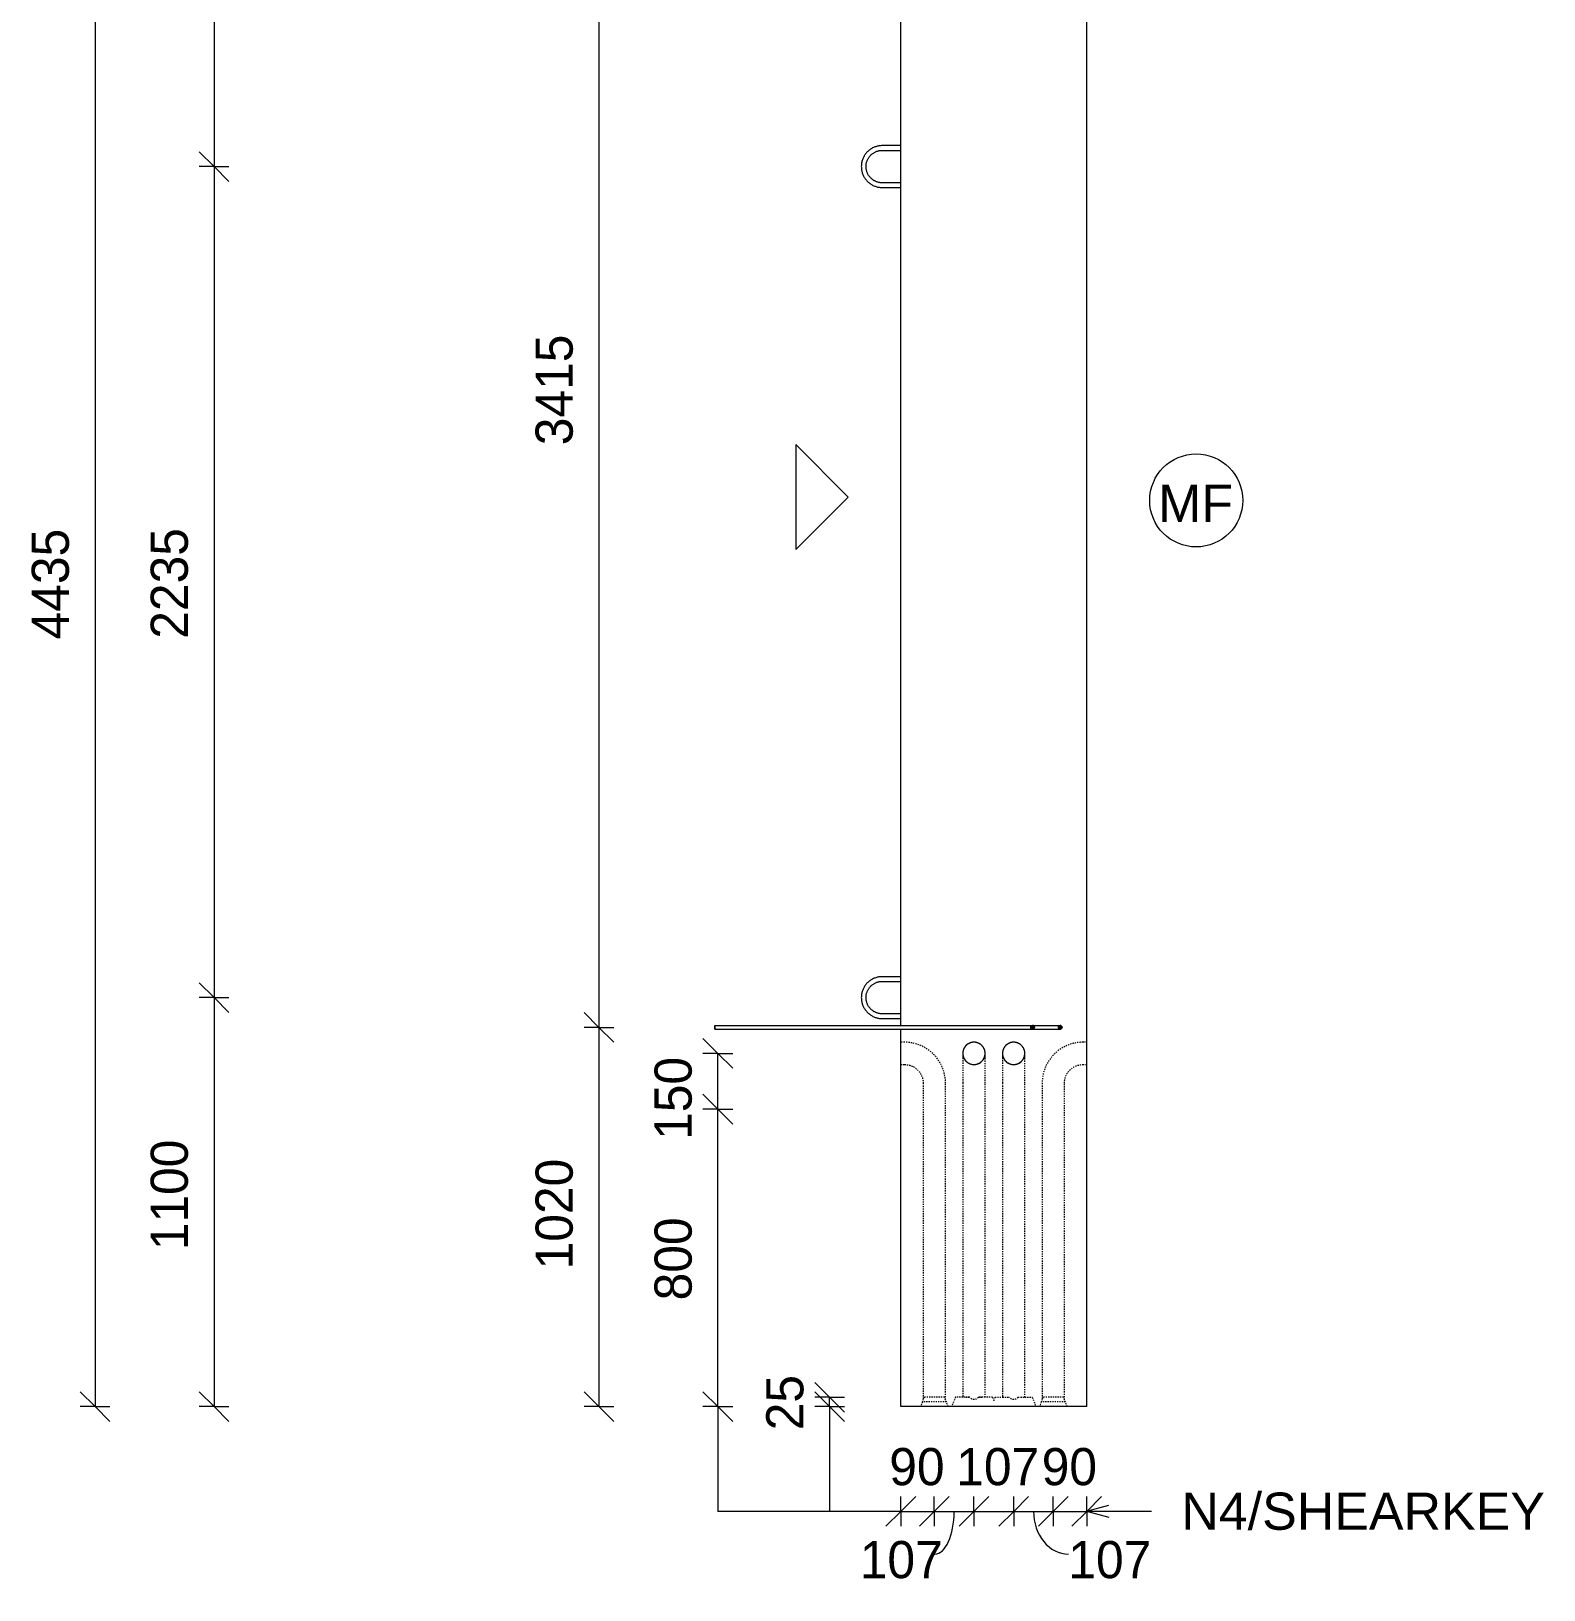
# Model space of a CAD drawing. Header units: millimetres. Extents: x -5792 to 12184, y -1888 to 8188.
# Drawn here: x -283 to 3785, y -1888 to 2304 of the extents above; entities that cross this region are included whole.
import ezdxf

# ---------------------------------------------------------------- set-up
doc = ezdxf.new("R2010")
doc.units = ezdxf.units.MM
doc.linetypes.add('Dash', pattern=[6.36, 3.18, -3.18])
for name, color, linetype, lineweight in [('A-ANNO-DIMS', 211, 'Continuous', 9), ('A-ANNO-DIMS-40', 211, 'Continuous', 9), ('A-DETL-THIN', 151, 'Continuous', 18), ('A-GENM', 13, 'Continuous', 18), ('G-ANNO-TEXT', 231, 'Continuous', 9), ('S-COLS', 52, 'Continuous', 18), ('S-COLS-HDLN', 52, 'Dash', 18), ('S-RBAR', 171, 'Continuous', 18)]:
    doc.layers.add(name, color=color, linetype=linetype, lineweight=lineweight)
doc.styles.add('Arial_1', font='arial.ttf', dxfattribs={"height": 100})
doc.styles.add('Nirmala UI Semilight', font='NirmalaS.ttf', dxfattribs={"height": 100})
doc.dimstyles.new('Arrow_Filled_-_2_5_NI_UI', dxfattribs={"dimscale": 304.8, "dimtxt": 104.736395, "dimasz": 0.262467, "dimexe": 0.131234, "dimexo": 0.0625, "dimgap": 0.131234, "dimtad": 1, "dimdec": 4, "dimzin": 0, "dimdsep": 46, "dimtxsty": 'Nirmala UI Semilight', "dimblk1": 'OBLIQUE', "dimblk2": 'OBLIQUE', "dimsah": 1, "dimcen": 0.09, "dimazin": 0, "dimtfac": 1, "dimtdec": 4, "dimtix": 1, "dimtmove": 0, "dimatfit": 3, "dimfxl": 0.131234, "dimfxlon": 1, "dimtvp": 1, "dimtolj": 1, "dimtzin": 0, "dimarcsym": 2})
doc.dimstyles.new('Arrow_Filled_-_2_5_NI_UI_1', dxfattribs={"dimscale": 304.8, "dimtxt": 104.736395, "dimasz": 0.262467, "dimexe": 0.131234, "dimexo": 0.0625, "dimgap": 0.131234, "dimtad": 1, "dimdec": 4, "dimzin": 0, "dimdsep": 46, "dimtxsty": 'Nirmala UI Semilight', "dimblk1": 'OBLIQUE', "dimblk2": 'OBLIQUE', "dimsah": 1, "dimcen": 0.09, "dimazin": 0, "dimtfac": 1, "dimtdec": 4, "dimtix": 1, "dimtmove": 2, "dimatfit": 3, "dimfxl": 0.131234, "dimfxlon": 1, "dimtvp": 1, "dimtolj": 1, "dimtzin": 0, "dimarcsym": 2})
doc.dimstyles.new('Arrow_Filled_-_2_5_NI_UI_2', dxfattribs={"dimscale": 304.8, "dimtxt": 104.736395, "dimasz": 0.262467, "dimexe": 0.131234, "dimexo": 0.0625, "dimgap": 0.131234, "dimtad": 1, "dimdec": 4, "dimzin": 0, "dimdsep": 46, "dimtxsty": 'Nirmala UI Semilight', "dimblk1": 'OBLIQUE', "dimblk2": 'OBLIQUE', "dimsah": 1, "dimcen": 0.09, "dimazin": 0, "dimtfac": 1, "dimtdec": 4, "dimtix": 1, "dimtmove": 1, "dimatfit": 3, "dimfxl": 0.131234, "dimfxlon": 1, "dimtvp": 1, "dimtolj": 1, "dimtzin": 0, "dimarcsym": 2})

# ---------------------------------------------------------------- blocks, each defined once
blk = doc.blocks.new('12_7Ø_ Lifting Insert_COLUMN - 12_9Ø Lifting insert-V2-Elevation Right')
at = {"layer": 'A-GENM'}
for p, q in [((6111.2, 1996.3), (6061.2, 1996.3)), ((6061.2, 1983.6), (6111.2, 1983.6)), ((6111.2, 1896.3), (6061.2, 1896.3)), ((6061.2, 1883.6), (6111.2, 1883.6))]:
    blk.add_line(p, q, dxfattribs=at)
at = {"layer": 'A-GENM', "flags": 128}
for points in [[(6061.2, 1996.3), (6058.9, 1996.3), (6056.7, 1996.2), (6054.5, 1995.9), (6052.2, 1995.6), (6050, 1995.2), (6047.8, 1994.7), (6045.6, 1994.2), (6043.5, 1993.5), (6041.3, 1992.7), (6039.3, 1991.9), (6037.2, 1991), (6035.2, 1990), (6033.2, 1988.9), (6031.3, 1987.7), (6029.4, 1986.5), (6027.5, 1985.2), (6025.8, 1983.8), (6024, 1982.4), (6022.4, 1980.8), (6020.8, 1979.3), (6019.2, 1977.6), (6017.8, 1975.9), (6016.4, 1974.1), (6015, 1972.3), (6013.8, 1970.4), (6012.6, 1968.5), (6011.5, 1966.6), (6010.5, 1964.6), (6009.5, 1962.5), (6008.7, 1960.4), (6007.9, 1958.3), (6007.2, 1956.2), (6006.6, 1954), (6006.1, 1951.8), (6005.7, 1949.6), (6005.3, 1947.3), (6005.1, 1945.1), (6004.9, 1942.9), (6004.8, 1940.6), (6004.9, 1938.4), (6005, 1936.1), (6005.2, 1933.9), (6005.5, 1931.6), (6005.9, 1929.4), (6006.3, 1927.2), (6006.9, 1925), (6007.5, 1922.9), (6008.2, 1920.7), (6009.1, 1918.6), (6010, 1916.6), (6010.9, 1914.5), (6012, 1912.5), (6013.1, 1910.6), (6014.3, 1908.7), (6015.6, 1906.8), (6017, 1905), (6018.4, 1903.3), (6019.9, 1901.6), (6021.5, 1900), (6023.1, 1898.4), (6024.8, 1897), (6026.6, 1895.5), (6028.4, 1894.2), (6030.2, 1892.9), (6032.1, 1891.7), (6034.1, 1890.6), (6036.1, 1889.5), (6038.1, 1888.6), (6040.2, 1887.7), (6042.3, 1886.9), (6044.5, 1886.2), (6046.6, 1885.6), (6048.8, 1885), (6051, 1884.6), (6053.2, 1884.2), (6055.5, 1883.9), (6057.7, 1883.8), (6060, 1883.7), (6061.2, 1883.6)], [(6061.2, 1896.3), (6059.5, 1896.4), (6057.7, 1896.5), (6056, 1896.7), (6054.2, 1896.9), (6052.5, 1897.2), (6050.8, 1897.6), (6049.1, 1898), (6047.5, 1898.6), (6045.8, 1899.1), (6044.2, 1899.8), (6042.6, 1900.5), (6041, 1901.3), (6039.5, 1902.1), (6038, 1903), (6036.5, 1904), (6035.1, 1905), (6033.7, 1906.1), (6032.4, 1907.2), (6031.1, 1908.4), (6029.9, 1909.6), (6028.7, 1910.9), (6027.6, 1912.2), (6026.5, 1913.6), (6025.4, 1915), (6024.5, 1916.4), (6023.6, 1917.9), (6022.7, 1919.4), (6021.9, 1921), (6021.2, 1922.6), (6020.5, 1924.2), (6019.9, 1925.8), (6019.4, 1927.5), (6018.9, 1929.2), (6018.5, 1930.9), (6018.2, 1932.6), (6017.9, 1934.3), (6017.7, 1936), (6017.6, 1937.8), (6017.5, 1939.5), (6017.6, 1941.3), (6017.7, 1943), (6017.8, 1944.8), (6018, 1946.5), (6018.3, 1948.2), (6018.7, 1949.9), (6019.1, 1951.6), (6019.6, 1953.3), (6020.2, 1954.9), (6020.8, 1956.6), (6021.5, 1958.2), (6022.3, 1959.7), (6023.1, 1961.3), (6024, 1962.8), (6024.9, 1964.3), (6025.9, 1965.7), (6027, 1967.1), (6028.1, 1968.4), (6029.2, 1969.7), (6030.4, 1971), (6031.7, 1972.2), (6033, 1973.3), (6034.4, 1974.4), (6035.8, 1975.5), (6037.2, 1976.5), (6038.7, 1977.4), (6040.2, 1978.3), (6041.8, 1979.1), (6043.3, 1979.8), (6044.9, 1980.5), (6046.6, 1981.1), (6048.2, 1981.7), (6049.9, 1982.2), (6051.6, 1982.6), (6053.3, 1982.9), (6055, 1983.2), (6056.8, 1983.4), (6058.5, 1983.6), (6060.3, 1983.6), (6061.2, 1983.6)]]:
    blk.add_lwpolyline(points, dxfattribs=at)
blk = doc.blocks.new('DIMBLOCK41-Elevation Right')
at = {"layer": 'A-ANNO-DIMS-40'}
for p, q in [((-111, 3040), (-151, 3080)), ((-111, 3040), (-151, 3040)), ((-111, 3040), (-111, -1395)), ((-111, 3040), (-71, 3000)), ((-111, 3040), (-71, 3040)), ((-111, -1395), (-151, -1355)), ((-111, -1395), (-151, -1395)), ((-111, -1395), (-71, -1435)), ((-111, -1395), (-71, -1395))]:
    blk.add_line(p, q, dxfattribs=at)
at = {"layer": 'A-ANNO-DIMS-40', "color": 0, "insert": (-281.5, 668.3), "char_height": 100, "width": 370.196, "attachment_point": 1, "rotation": 90, "line_spacing_factor": 1.142579, "style": 'Nirmala UI Semilight'}
blk.add_mtext('4435', dxfattribs=at)
blk = doc.blocks.new('_Oblique')
at = {"color": 0, "linetype": 'ByBlock', "lineweight": -2}
blk.add_line((-0.5, -0.5), (0.5, 0.5), dxfattribs=at)
blk = doc.blocks.new('DIMBLOCK42-Elevation Right')
at = {"layer": 'A-ANNO-DIMS-40'}
for p, q in [((209, 3040), (169, 3080)), ((209, 3040), (169, 3040)), ((209, 3040), (209, 1940)), ((209, 3040), (249, 3000)), ((209, 3040), (249, 3040)), ((209, 1940), (169, 1980)), ((209, 1940), (169, 1940)), ((209, 1940), (249, 1900)), ((209, 1940), (249, 1940))]:
    blk.add_line(p, q, dxfattribs=at)
at = {"layer": 'A-ANNO-DIMS-40', "color": 0, "insert": (38.5, 2360.5), "char_height": 100, "width": 310.781, "attachment_point": 1, "rotation": 90, "line_spacing_factor": 1.142579, "style": 'Nirmala UI Semilight'}
blk.add_mtext('1100', dxfattribs=at)
blk = doc.blocks.new('DIMBLOCK43-Elevation Right')
at = {"layer": 'A-ANNO-DIMS-40'}
for p, q in [((209, 1940), (169, 1980)), ((209, 1940), (169, 1940)), ((209, 1940), (209, -295)), ((209, 1940), (249, 1900)), ((209, 1940), (249, 1940)), ((209, -295), (169, -255)), ((209, -295), (169, -295)), ((209, -295), (249, -335)), ((209, -295), (249, -295))]:
    blk.add_line(p, q, dxfattribs=at)
at = {"layer": 'A-ANNO-DIMS-40', "color": 0, "insert": (38.5, 670.2), "char_height": 100, "width": 365.625, "attachment_point": 1, "rotation": 90, "line_spacing_factor": 1.142579, "style": 'Nirmala UI Semilight'}
blk.add_mtext('2235', dxfattribs=at)
blk = doc.blocks.new('DIMBLOCK44-Elevation Right')
at = {"layer": 'A-ANNO-DIMS-40'}
for p, q in [((209, -295), (169, -255)), ((209, -295), (169, -295)), ((209, -295), (209, -1395)), ((209, -295), (249, -335)), ((209, -295), (249, -295)), ((209, -1395), (169, -1355)), ((209, -1395), (169, -1395)), ((209, -1395), (249, -1435)), ((209, -1395), (249, -1395))]:
    blk.add_line(p, q, dxfattribs=at)
at = {"layer": 'A-ANNO-DIMS-40', "color": 0, "insert": (38.5, -974.5), "char_height": 100, "width": 310.781, "attachment_point": 1, "rotation": 90, "line_spacing_factor": 1.142579, "style": 'Nirmala UI Semilight'}
blk.add_mtext('1100', dxfattribs=at)
blk = doc.blocks.new('DIMBLOCK59-Elevation Right')
at = {"layer": 'A-ANNO-DIMS-40'}
for p, q in [((1563.9, -595), (1523.9, -555)), ((1563.9, -595), (1523.9, -595)), ((1563.9, -1395), (1563.9, -595)), ((1563.9, -595), (1603.9, -635)), ((1563.9, -595), (1603.9, -595)), ((1563.9, -1395), (1523.9, -1355)), ((1563.9, -1395), (1523.9, -1395)), ((1563.9, -1395), (1603.9, -1435)), ((1563.9, -1395), (1603.9, -1395))]:
    blk.add_line(p, q, dxfattribs=at)
at = {"layer": 'A-ANNO-DIMS-40', "color": 0, "insert": (1393.5, -1109.3), "char_height": 100, "width": 274.219, "attachment_point": 1, "rotation": 90, "line_spacing_factor": 1.142579, "style": 'Nirmala UI Semilight'}
blk.add_mtext('800', dxfattribs=at)
blk = doc.blocks.new('DIMBLOCK60-Elevation Right')
at = {"layer": 'A-ANNO-DIMS-40'}
for p, q in [((1563.9, -445), (1523.9, -405)), ((1563.9, -445), (1523.9, -445)), ((1563.9, -595), (1563.9, -445)), ((1563.9, -445), (1603.9, -485)), ((1563.9, -445), (1603.9, -445)), ((1563.9, -595), (1523.9, -555)), ((1563.9, -595), (1523.9, -595)), ((1563.9, -595), (1603.9, -635)), ((1563.9, -595), (1603.9, -595))]:
    blk.add_line(p, q, dxfattribs=at)
at = {"layer": 'A-ANNO-DIMS-40', "color": 0, "insert": (1393.5, -677.6), "char_height": 100, "width": 246.797, "attachment_point": 1, "rotation": 90, "line_spacing_factor": 1.142579, "style": 'Nirmala UI Semilight'}
blk.add_mtext('150', dxfattribs=at)
blk = doc.blocks.new('DIMBLOCK61-Elevation Right')
at = {"layer": 'A-ANNO-DIMS-40'}
for p, q in [((1864.3, -1370), (1824.3, -1330)), ((1864.3, -1395), (1824.3, -1355)), ((1864.3, -1370), (1824.3, -1370)), ((1864.3, -1395), (1864.3, -1370)), ((1864.3, -1370), (1904.3, -1410)), ((1864.3, -1370), (1904.3, -1370)), ((1864.3, -1395), (1824.3, -1395)), ((1864.3, -1395), (1904.3, -1435)), ((1864.3, -1395), (1904.3, -1395))]:
    blk.add_line(p, q, dxfattribs=at)
at = {"layer": 'A-ANNO-DIMS-40', "color": 0, "insert": (1693.9, -1458.7), "char_height": 100, "width": 182.813, "attachment_point": 1, "rotation": 90, "line_spacing_factor": 1.142579, "style": 'Nirmala UI Semilight'}
blk.add_mtext('25', dxfattribs=at)
blk = doc.blocks.new('DIMBLOCK62-Elevation Right')
at = {"layer": 'A-ANNO-DIMS-40'}
for p, q in [((2056.1, -1676.8), (2096.1, -1636.8)), ((2056.1, -1676.8), (2056.1, -1636.8)), ((2146.1, -1676.8), (2186.1, -1636.8)), ((2146.1, -1676.8), (2146.1, -1636.8)), ((2056.1, -1676.8), (2016.1, -1716.8)), ((2056.1, -1676.8), (2146.1, -1676.8)), ((2056.1, -1676.8), (2056.1, -1716.8)), ((2146.1, -1676.8), (2106.1, -1716.8)), ((2146.1, -1676.8), (2146.1, -1716.8))]:
    blk.add_line(p, q, dxfattribs=at)
at = {"layer": 'A-ANNO-DIMS-40', "color": 0, "insert": (2024.9, -1506.4), "char_height": 100, "width": 182.813, "attachment_point": 1, "line_spacing_factor": 1.142579, "style": 'Nirmala UI Semilight'}
blk.add_mtext('90', dxfattribs=at)
blk = doc.blocks.new('DIMBLOCK63-Elevation Right')
at = {"layer": 'A-ANNO-DIMS-40'}
for p, q in [((2146.1, -1676.8), (2186.1, -1636.8)), ((2146.1, -1676.8), (2146.1, -1636.8)), ((2252.7, -1676.8), (2292.7, -1636.8)), ((2252.7, -1676.8), (2252.7, -1636.8)), ((2146.1, -1676.8), (2106.1, -1716.8)), ((2146.1, -1676.8), (2252.7, -1676.8)), ((2146.1, -1676.8), (2146.1, -1716.8)), ((2252.7, -1676.8), (2212.7, -1716.8)), ((2252.7, -1676.8), (2252.7, -1716.8))]:
    blk.add_line(p, q, dxfattribs=at)
blk.add_ellipse((2147.5, -1676.8), major_axis=(0, 114.9), ratio=0.451745, start_param=3.141593, end_param=4.712389, dxfattribs=at)
at = {"layer": 'A-ANNO-DIMS-40', "color": 0, "insert": (1945.6, -1756.5), "char_height": 100, "width": 242.227, "attachment_point": 1, "line_spacing_factor": 1.142579, "style": 'Nirmala UI Semilight'}
blk.add_mtext('107', dxfattribs=at)
blk = doc.blocks.new('DIMBLOCK64-Elevation Right')
at = {"layer": 'A-ANNO-DIMS-40'}
for p, q in [((2252.7, -1676.8), (2292.7, -1636.8)), ((2252.7, -1676.8), (2252.7, -1636.8)), ((2359.5, -1676.8), (2399.5, -1636.8)), ((2359.5, -1676.8), (2359.5, -1636.8)), ((2252.7, -1676.8), (2212.7, -1716.8)), ((2252.7, -1676.8), (2359.5, -1676.8)), ((2252.7, -1676.8), (2252.7, -1716.8)), ((2359.5, -1676.8), (2319.5, -1716.8)), ((2359.5, -1676.8), (2359.5, -1716.8))]:
    blk.add_line(p, q, dxfattribs=at)
at = {"layer": 'A-ANNO-DIMS-40', "color": 0, "insert": (2205.1, -1506.4), "char_height": 100, "width": 242.227, "attachment_point": 1, "line_spacing_factor": 1.142579, "style": 'Nirmala UI Semilight'}
blk.add_mtext('107', dxfattribs=at)
blk = doc.blocks.new('DIMBLOCK65-Elevation Right')
at = {"layer": 'A-ANNO-DIMS-40'}
for p, q in [((2359.5, -1676.8), (2399.5, -1636.8)), ((2359.5, -1676.8), (2359.5, -1636.8)), ((2466.1, -1676.8), (2506.1, -1636.8)), ((2466.1, -1676.8), (2466.1, -1636.8)), ((2359.5, -1676.8), (2319.5, -1716.8)), ((2359.5, -1676.8), (2466.1, -1676.8)), ((2359.5, -1676.8), (2359.5, -1716.8)), ((2466.1, -1676.8), (2426.1, -1716.8)), ((2466.1, -1676.8), (2466.1, -1716.8))]:
    blk.add_line(p, q, dxfattribs=at)
blk.add_ellipse((2506.6, -1676.8), major_axis=(0, 114.9), ratio=0.816053, start_param=1.570796, end_param=3.141593, dxfattribs=at)
at = {"layer": 'A-ANNO-DIMS-40', "color": 0, "insert": (2506.6, -1756.5), "char_height": 100, "width": 242.227, "attachment_point": 1, "line_spacing_factor": 1.142579, "style": 'Nirmala UI Semilight'}
blk.add_mtext('107', dxfattribs=at)
blk = doc.blocks.new('DIMBLOCK66-Elevation Right')
at = {"layer": 'A-ANNO-DIMS-40'}
for p, q in [((2466.1, -1676.8), (2506.1, -1636.8)), ((2466.1, -1676.8), (2466.1, -1636.8)), ((2556.1, -1676.8), (2596.1, -1636.8)), ((2556.1, -1676.8), (2556.1, -1636.8)), ((2466.1, -1676.8), (2426.1, -1716.8)), ((2466.1, -1676.8), (2556.1, -1676.8)), ((2466.1, -1676.8), (2466.1, -1716.8)), ((2556.1, -1676.8), (2516.1, -1716.8)), ((2556.1, -1676.8), (2556.1, -1716.8))]:
    blk.add_line(p, q, dxfattribs=at)
at = {"layer": 'A-ANNO-DIMS-40', "color": 0, "insert": (2434.9, -1506.4), "char_height": 100, "width": 182.813, "attachment_point": 1, "line_spacing_factor": 1.142579, "style": 'Nirmala UI Semilight'}
blk.add_mtext('90', dxfattribs=at)
blk = doc.blocks.new('DIMBLOCK72-Elevation Right')
at = {"layer": 'A-ANNO-DIMS-40'}
for p, q in [((1243.9, 3040), (1203.9, 3080)), ((1243.9, 3040), (1203.9, 3040)), ((1243.9, 3040), (1243.9, -375)), ((1243.9, 3040), (1283.9, 3000)), ((1243.9, 3040), (1283.9, 3040)), ((1243.9, -375), (1203.9, -335)), ((1243.9, -375), (1203.9, -375)), ((1243.9, -375), (1283.9, -415)), ((1243.9, -375), (1283.9, -375))]:
    blk.add_line(p, q, dxfattribs=at)
at = {"layer": 'A-ANNO-DIMS-40', "color": 0, "insert": (1073.5, 1190.6), "char_height": 100, "width": 340.488, "attachment_point": 1, "rotation": 90, "line_spacing_factor": 1.142579, "style": 'Nirmala UI Semilight'}
blk.add_mtext('3415', dxfattribs=at)
blk = doc.blocks.new('DIMBLOCK73-Elevation Right')
at = {"layer": 'A-ANNO-DIMS-40'}
for p, q in [((1243.9, -375), (1203.9, -335)), ((1243.9, -375), (1203.9, -375)), ((1243.9, -375), (1243.9, -1395)), ((1243.9, -375), (1283.9, -415)), ((1243.9, -375), (1283.9, -375)), ((1243.9, -1395), (1203.9, -1355)), ((1243.9, -1395), (1203.9, -1395)), ((1243.9, -1395), (1283.9, -1435)), ((1243.9, -1395), (1283.9, -1395))]:
    blk.add_line(p, q, dxfattribs=at)
at = {"layer": 'A-ANNO-DIMS-40', "color": 0, "insert": (1073.5, -1025.9), "char_height": 100, "width": 338.203, "attachment_point": 1, "rotation": 90, "line_spacing_factor": 1.142579, "style": 'Nirmala UI Semilight'}
blk.add_mtext('1020', dxfattribs=at)

msp = doc.modelspace()

# ---------------------------------------------------------------- hatches: boundary and pattern name
at = {"layer": 'S-RBAR'}
h = msp.add_hatch(color=256, dxfattribs=at)
edge = h.paths.add_edge_path()
edge.add_arc((2410.43897, -375), 5, 0, 360)
for points in [[(2410.43897, -380), (2415.43897, -375), (2410.43897, -370), (2405.43897, -375)], [(2484.66309, -380), (2489.66309, -375), (2484.66309, -370), (2479.66309, -375)]]:
    msp.add_hatch(color=256, dxfattribs=at).paths.add_polyline_path(points)
h = msp.add_hatch(color=256, dxfattribs=at)
edge = h.paths.add_edge_path()
edge.add_arc((2484.66309, -375), 5, 0, 360)

# ---------------------------------------------------------------- linework, layer by layer
at = {"layer": 'A-DETL-THIN'}
for p, q in [((1773.24271, 1192.6585), (1773.24271, 909.81579)), ((1914.66406, 1051.23714), (1773.24271, 1192.6585)), ((1773.24271, 909.81579), (1914.66406, 1051.23714)), ((1556.07696, -370), (1556.07696, -380)), ((1563.92713, -1395), (1563.92713, -1676.82869)), ((1864.33531, -1395), (1864.33531, -1676.82869)), ((2056.07696, -1676.82869), (1563.92713, -1676.82869))]:
    msp.add_line(p, q, dxfattribs=at)
msp.add_circle((2850.38106, 1042.04309), 125, dxfattribs=at)
at = {"layer": 'G-ANNO-TEXT', "color": 7}
for q in [(2615.63681, -1660.16022), (2615.63681, -1692.31413), (2730.30421, -1676.23718)]:
    msp.add_line((2555.63681, -1676.23718), q, dxfattribs=at)
at = {"layer": 'S-COLS'}
for p, q in [((2056.07696, -340), (2056.07696, 3040)), ((2556.07696, -340), (2556.07696, 3040)), ((2056.07696, -370), (2056.07696, -340)), ((2556.07696, -490), (2556.07696, -340)), ((2056.07696, -490), (2056.07696, -380)), ((2056.07696, -1395), (2056.07696, -490)), ((2556.07696, -1395), (2556.07696, -490)), ((2556.07696, -1395), (2056.07696, -1395))]:
    msp.add_line(p, q, dxfattribs=at)
at = {"layer": 'S-COLS', "flags": 128}
for points in [[(2252.67696, -415), (2251.47728, -415.024), (2250.27952, -415.09595), (2249.08559, -415.21574), (2247.89741, -415.38318), (2246.71688, -415.598), (2245.54588, -415.85986), (2244.38629, -416.16834), (2243.23996, -416.52294), (2242.10873, -416.9231), (2240.99441, -417.36817), (2239.89878, -417.85745), (2238.82359, -418.39015), (2237.77056, -418.96542), (2236.74138, -419.58235), (2235.73769, -420.23993), (2234.7611, -420.93713), (2233.81317, -421.67282), (2232.89542, -422.44583), (2232.00932, -423.25492), (2231.15628, -424.0988), (2230.33767, -424.97612), (2229.55479, -425.88547), (2228.80891, -426.8254), (2228.10121, -427.7944), (2227.43283, -428.79093), (2226.80483, -429.81339), (2226.21823, -430.86015), (2225.67395, -431.92953), (2225.17287, -433.01981), (2224.71579, -434.12927), (2224.30344, -435.25611), (2223.93649, -436.39854), (2223.61551, -437.55474), (2223.34102, -438.72284), (2223.11347, -439.90099), (2222.93321, -441.08729), (2222.80054, -442.27985), (2222.71566, -443.47677), (2222.67871, -444.67612), (2222.67696, -445)], [(2282.67696, -445), (2282.65296, -443.80032), (2282.58101, -442.60256), (2282.46122, -441.40863), (2282.29378, -440.22045), (2282.07896, -439.03992), (2281.8171, -437.86892), (2281.50862, -436.70933), (2281.15402, -435.563), (2280.75387, -434.43177), (2280.30879, -433.31745), (2279.81951, -432.22182), (2279.28681, -431.14662), (2278.71154, -430.0936), (2278.09461, -429.06441), (2277.43703, -428.06073), (2276.73983, -427.08414), (2276.00414, -426.13621), (2275.23113, -425.21846), (2274.42204, -424.33236), (2273.57816, -423.47932), (2272.70085, -422.66071), (2271.7915, -421.87783), (2270.85157, -421.13195), (2269.88256, -420.42425), (2268.88603, -419.75587), (2267.86357, -419.12787), (2266.81681, -418.54127), (2265.74743, -417.99699), (2264.65715, -417.49591), (2263.54769, -417.03883), (2262.42085, -416.62648), (2261.27842, -416.25952), (2260.12222, -415.93855), (2258.95412, -415.66406), (2257.77598, -415.43651), (2256.58967, -415.25625), (2255.39711, -415.12357), (2254.2002, -415.0387), (2253.00084, -415.00175), (2252.67696, -415)], [(2359.47696, -415), (2358.27728, -415.024), (2357.07952, -415.09595), (2355.88559, -415.21574), (2354.69741, -415.38318), (2353.51688, -415.598), (2352.34588, -415.85986), (2351.18629, -416.16834), (2350.03996, -416.52294), (2348.90873, -416.9231), (2347.79441, -417.36817), (2346.69878, -417.85745), (2345.62359, -418.39015), (2344.57056, -418.96542), (2343.54138, -419.58235), (2342.53769, -420.23993), (2341.5611, -420.93713), (2340.61317, -421.67282), (2339.69542, -422.44583), (2338.80932, -423.25492), (2337.95628, -424.0988), (2337.13767, -424.97612), (2336.35479, -425.88547), (2335.60891, -426.8254), (2334.90121, -427.7944), (2334.23283, -428.79093), (2333.60483, -429.81339), (2333.01823, -430.86015), (2332.47395, -431.92953), (2331.97287, -433.01981), (2331.51579, -434.12927), (2331.10344, -435.25611), (2330.73649, -436.39854), (2330.41551, -437.55474), (2330.14102, -438.72284), (2329.91347, -439.90099), (2329.73321, -441.08729), (2329.60054, -442.27985), (2329.51566, -443.47677), (2329.47871, -444.67612), (2329.47696, -445)], [(2389.47696, -445), (2389.45296, -443.80032), (2389.38101, -442.60256), (2389.26122, -441.40863), (2389.09378, -440.22045), (2388.87896, -439.03992), (2388.6171, -437.86892), (2388.30862, -436.70933), (2387.95402, -435.563), (2387.55387, -434.43177), (2387.10879, -433.31745), (2386.61951, -432.22182), (2386.08681, -431.14662), (2385.51154, -430.0936), (2384.89461, -429.06441), (2384.23703, -428.06073), (2383.53983, -427.08414), (2382.80414, -426.13621), (2382.03113, -425.21846), (2381.22204, -424.33236), (2380.37816, -423.47932), (2379.50085, -422.66071), (2378.5915, -421.87783), (2377.65157, -421.13195), (2376.68256, -420.42425), (2375.68603, -419.75587), (2374.66357, -419.12787), (2373.61681, -418.54127), (2372.54743, -417.99699), (2371.45715, -417.49591), (2370.34769, -417.03883), (2369.22085, -416.62648), (2368.07842, -416.25952), (2366.92222, -415.93855), (2365.75412, -415.66406), (2364.57598, -415.43651), (2363.38967, -415.25625), (2362.19711, -415.12357), (2361.0002, -415.0387), (2359.80084, -415.00175), (2359.47696, -415)], [(2222.67696, -445), (2222.70096, -446.19968), (2222.77291, -447.39744), (2222.8927, -448.59137), (2223.06014, -449.77955), (2223.27496, -450.96008), (2223.53682, -452.13108), (2223.8453, -453.29067), (2224.1999, -454.437), (2224.60006, -455.56823), (2225.04513, -456.68255), (2225.53441, -457.77818), (2226.06711, -458.85338), (2226.64239, -459.9064), (2227.25931, -460.93559), (2227.91689, -461.93927), (2228.61409, -462.91586), (2229.34978, -463.86379), (2230.12279, -464.78154), (2230.93188, -465.66764), (2231.77576, -466.52068), (2232.65308, -467.33929), (2233.56243, -468.12217), (2234.50236, -468.86805), (2235.47136, -469.57575), (2236.46789, -470.24413), (2237.49035, -470.87213), (2238.53711, -471.45873), (2239.60649, -472.00301), (2240.69678, -472.50409), (2241.80623, -472.96117), (2242.93307, -473.37352), (2244.0755, -473.74048), (2245.2317, -474.06145), (2246.3998, -474.33594), (2247.57795, -474.56349), (2248.76425, -474.74375), (2249.95681, -474.87643), (2251.15373, -474.9613), (2252.35308, -474.99825), (2252.67696, -475)], [(2222.67696, -445), (2222.67696, -445.06399), (2222.67696, -445.25586), (2222.67696, -445.57531), (2222.67696, -446.02182), (2222.67696, -446.59467), (2222.67696, -447.29296), (2222.67696, -448.11556), (2222.67696, -449.06117), (2222.67696, -450.12825), (2222.67696, -451.31512), (2222.67696, -452.61987), (2222.67696, -454.04041), (2222.67696, -455.57447), (2222.67696, -457.21959)], [(2252.67696, -475), (2253.87664, -474.976), (2255.0744, -474.90405), (2256.26833, -474.78426), (2257.45651, -474.61682), (2258.63704, -474.402), (2259.80804, -474.14014), (2260.96763, -473.83166), (2262.11396, -473.47706), (2263.24519, -473.0769), (2264.35951, -472.63183), (2265.45514, -472.14255), (2266.53034, -471.60985), (2267.58337, -471.03458), (2268.61255, -470.41765), (2269.61624, -469.76007), (2270.59282, -469.06287), (2271.54075, -468.32718), (2272.4585, -467.55417), (2273.3446, -466.74508), (2274.19764, -465.9012), (2275.01625, -465.02388), (2275.79913, -464.11453), (2276.54501, -463.1746), (2277.25271, -462.2056), (2277.92109, -461.20907), (2278.54909, -460.18661), (2279.1357, -459.13985), (2279.67997, -458.07047), (2280.18105, -456.98019), (2280.63813, -455.87073), (2281.05048, -454.74389), (2281.41744, -453.60146), (2281.73841, -452.44526), (2282.0129, -451.27716), (2282.24045, -450.09901), (2282.42071, -448.91271), (2282.55339, -447.72015), (2282.63827, -446.52323), (2282.67521, -445.32388), (2282.67696, -445)], [(2282.67696, -457.10287), (2282.67696, -456.00766), (2282.67696, -454.44338), (2282.67696, -452.99196), (2282.67696, -451.65575), (2282.67696, -450.43687), (2282.67696, -449.33728), (2282.67696, -448.35873), (2282.67696, -447.50279), (2282.67696, -446.77083), (2282.67696, -446.16402), (2282.67696, -445.68333), (2282.67696, -445.32953), (2282.67696, -445.10319), (2282.67696, -445.00466), (2282.67696, -445)], [(2329.47696, -445), (2329.50096, -446.19968), (2329.57291, -447.39744), (2329.6927, -448.59137), (2329.86014, -449.77955), (2330.07496, -450.96008), (2330.33682, -452.13108), (2330.6453, -453.29067), (2330.9999, -454.437), (2331.40006, -455.56823), (2331.84513, -456.68255), (2332.33441, -457.77818), (2332.86711, -458.85338), (2333.44239, -459.9064), (2334.05931, -460.93559), (2334.71689, -461.93927), (2335.41409, -462.91586), (2336.14978, -463.86379), (2336.92279, -464.78154), (2337.73188, -465.66764), (2338.57576, -466.52068), (2339.45308, -467.33929), (2340.36243, -468.12217), (2341.30236, -468.86805), (2342.27136, -469.57575), (2343.26789, -470.24413), (2344.29035, -470.87213), (2345.33711, -471.45873), (2346.40649, -472.00301), (2347.49678, -472.50409), (2348.60623, -472.96117), (2349.73307, -473.37352), (2350.8755, -473.74048), (2352.0317, -474.06145), (2353.1998, -474.33594), (2354.37795, -474.56349), (2355.56425, -474.74375), (2356.75681, -474.87643), (2357.95373, -474.9613), (2359.15308, -474.99825), (2359.47696, -475)], [(2329.47696, -445), (2329.47696, -445.06399), (2329.47696, -445.25586), (2329.47696, -445.57531), (2329.47696, -446.02182), (2329.47696, -446.59467), (2329.47696, -447.29296), (2329.47696, -448.11556), (2329.47696, -449.06117), (2329.47696, -450.12825), (2329.47696, -451.31512), (2329.47696, -452.61987), (2329.47696, -454.04041), (2329.47696, -455.57447), (2329.47696, -457.21959)], [(2359.47696, -475), (2360.67664, -474.976), (2361.8744, -474.90405), (2363.06833, -474.78426), (2364.25651, -474.61682), (2365.43704, -474.402), (2366.60804, -474.14014), (2367.76763, -473.83166), (2368.91396, -473.47706), (2370.04519, -473.0769), (2371.15951, -472.63183), (2372.25514, -472.14255), (2373.33034, -471.60985), (2374.38337, -471.03458), (2375.41255, -470.41765), (2376.41624, -469.76007), (2377.39282, -469.06287), (2378.34075, -468.32718), (2379.2585, -467.55417), (2380.1446, -466.74508), (2380.99764, -465.9012), (2381.81625, -465.02388), (2382.59913, -464.11453), (2383.34501, -463.1746), (2384.05271, -462.2056), (2384.72109, -461.20907), (2385.34909, -460.18661), (2385.9357, -459.13985), (2386.47997, -458.07047), (2386.98105, -456.98019), (2387.43813, -455.87073), (2387.85048, -454.74389), (2388.21744, -453.60146), (2388.53841, -452.44526), (2388.8129, -451.27716), (2389.04045, -450.09901), (2389.22071, -448.91271), (2389.35339, -447.72015), (2389.43827, -446.52323), (2389.47521, -445.32388), (2389.47696, -445)], [(2389.47696, -457.10287), (2389.47696, -456.00766), (2389.47696, -454.44338), (2389.47696, -452.99196), (2389.47696, -451.65575), (2389.47696, -450.43687), (2389.47696, -449.33728), (2389.47696, -448.35873), (2389.47696, -447.50279), (2389.47696, -446.77083), (2389.47696, -446.16402), (2389.47696, -445.68333), (2389.47696, -445.32953), (2389.47696, -445.10319), (2389.47696, -445.00466), (2389.47696, -445)]]:
    msp.add_lwpolyline(points, dxfattribs=at)
at = {"layer": 'S-COLS'}
for centre, start, end in [((2252.67696, -445), 120.37892412, 149.80052208), ((2252.67696, -445), 90.40020904, 119.63960914), ((2252.67696, -445), 60.38990457, 89.62209395), ((2252.67696, -445), 30.22449851, 59.64565707), ((2359.47696, -445), 120.37892412, 149.80052208), ((2359.47696, -445), 90.40020904, 119.63960914), ((2359.47696, -445), 60.38990457, 89.62209395), ((2359.47696, -445), 30.22449851, 59.64565707), ((2252.67696, -445), 150.2194974, 209.82676161), ((2252.67696, -445), 210.19583124, 239.66505099), ((2252.67696, -445), 300.35529607, 329.82421439), ((2252.67696, -445), 330.19342735, 29.80140166), ((2359.47696, -445), 150.2194974, 209.82676161), ((2359.47696, -445), 210.19583124, 239.66505099), ((2359.47696, -445), 300.35529607, 329.82421439), ((2359.47696, -445), 330.19342735, 29.80140166), ((2252.67696, -445), 240.36856429, 269.62209666), ((2252.67696, -445), 270.4001696, 299.66113881), ((2359.47696, -445), 240.36856429, 269.62209666), ((2359.47696, -445), 270.4001696, 299.66113881)]:
    msp.add_arc(centre, 30, start, end, dxfattribs=at)
at = {"layer": 'S-COLS-HDLN'}
for p, q in [((2066.07696, -415), (2056.07696, -415)), ((2556.02735, -415), (2546.07696, -415)), ((2056.07696, -475), (2066.07696, -475)), ((2546.07696, -475), (2556.07696, -475)), ((2116.07696, -525), (2116.07696, -1376.12478)), ((2176.07696, -1376.12478), (2176.07696, -525)), ((2222.67696, -525), (2222.67696, -1370)), ((2282.67696, -1370), (2282.67696, -525)), ((2329.47696, -525), (2329.47696, -1370)), ((2389.47696, -1370), (2389.47696, -525)), ((2436.07696, -525), (2436.07696, -1376.12478)), ((2496.07696, -1376.12478), (2496.07696, -525)), ((2118.57696, -1370), (2108.57696, -1395)), ((2178.52687, -1382.5), (2113.62705, -1382.5)), ((2173.57696, -1370), (2118.57696, -1370)), ((2183.57696, -1395), (2173.57696, -1370)), ((2202.67696, -1370), (2192.67696, -1395)), ((2222.62735, -1370), (2202.67696, -1370)), ((2240.68738, -1370), (2222.72657, -1370)), ((2229.65063, -1370), (2240.68738, -1370)), ((2282.62735, -1370), (2264.66654, -1370)), ((2264.66654, -1370), (2275.70329, -1370)), ((2302.67696, -1370), (2282.72657, -1370)), ((2302.67696, -1370), (2306.07696, -1378.5)), ((2306.07696, -1378.5), (2309.47696, -1370)), ((2309.47696, -1370), (2329.42735, -1370)), ((2329.52657, -1370), (2347.48738, -1370)), ((2336.45063, -1370), (2347.48738, -1370)), ((2371.46654, -1370), (2389.42735, -1370)), ((2371.46654, -1370), (2382.50329, -1370)), ((2389.52657, -1370), (2409.47696, -1370)), ((2409.47696, -1370), (2419.47696, -1395)), ((2438.57696, -1370), (2428.57696, -1395)), ((2498.52687, -1382.5), (2433.62705, -1382.5)), ((2493.57696, -1370), (2438.57696, -1370)), ((2503.57696, -1395), (2493.57696, -1370))]:
    msp.add_line(p, q, dxfattribs=at)
at = {"layer": 'S-COLS-HDLN', "flags": 128}
for points in [[(2176.07696, -525), (2175.98897, -520.60117), (2175.72515, -516.20938), (2175.28591, -511.83166), (2174.67196, -507.475), (2173.88428, -503.14637), (2172.92414, -498.85271), (2171.79306, -494.60088), (2170.49286, -490.39768), (2169.02561, -486.24983), (2167.39367, -482.16398), (2165.59964, -478.14666), (2163.6464, -474.20429), (2161.53707, -470.34318), (2159.27502, -466.56952), (2156.86388, -462.88933), (2154.30749, -459.3085), (2151.60996, -455.83277), (2148.77559, -452.46769), (2145.80892, -449.21864), (2142.7147, -446.09083), (2139.49787, -443.08926), (2136.16359, -440.21872), (2132.71718, -437.48382), (2129.16416, -434.88893), (2125.51021, -432.43819), (2121.76119, -430.13554), (2117.92308, -427.98464), (2114.00203, -425.98895), (2110.00431, -424.15166), (2105.93631, -422.4757), (2101.80455, -420.96376), (2097.61563, -419.61826), (2093.37626, -418.44134), (2089.09321, -417.43489), (2084.77335, -416.60053), (2080.42357, -415.93958), (2076.05084, -415.45311), (2071.66215, -415.14188), (2067.26453, -415.00641), (2066.07696, -415)], [(2546.07696, -415), (2541.67813, -415.08799), (2537.28634, -415.35181), (2532.90862, -415.79105), (2528.55196, -416.405), (2524.22333, -417.19268), (2519.92967, -418.15282), (2515.67784, -419.2839), (2511.47464, -420.5841), (2507.3268, -422.05135), (2503.24094, -423.68329), (2499.22362, -425.47732), (2495.28125, -427.43056), (2491.42015, -429.53989), (2487.64648, -431.80194), (2483.96629, -434.21308), (2480.38546, -436.76947), (2476.90973, -439.467), (2473.54465, -442.30137), (2470.2956, -445.26804), (2467.16779, -448.36226), (2464.16622, -451.57909), (2461.29568, -454.91337), (2458.56078, -458.35978), (2455.96589, -461.9128), (2453.51515, -465.56675), (2451.2125, -469.31577), (2449.0616, -473.15388), (2447.06591, -477.07493), (2445.22862, -481.07265), (2443.55266, -485.14065), (2442.04072, -489.27241), (2440.69522, -493.46133), (2439.5183, -497.7007), (2438.51185, -501.98375), (2437.67749, -506.30361), (2437.01654, -510.65339), (2436.53007, -515.02612), (2436.21885, -519.41481), (2436.08337, -523.81243), (2436.07696, -525)], [(2222.67696, -457.21959), (2222.67696, -458.97315), (2222.67696, -460.83234), (2222.67696, -462.79418), (2222.67696, -464.85554), (2222.67696, -467.01312), (2222.67696, -469.26346), (2222.67696, -471.60297), (2222.67696, -474.02791), (2222.67696, -476.53439), (2222.67696, -479.1184), (2222.67696, -481.77582), (2222.67696, -484.50238), (2222.67696, -487.29373), (2222.67696, -490.1454), (2222.67696, -493.05284), (2222.67696, -496.01138), (2222.67696, -499.0163), (2222.67696, -502.06278), (2222.67696, -505.14596), (2222.67696, -508.26091), (2222.67696, -511.40263), (2222.67696, -514.5661), (2222.67696, -517.74627), (2222.67696, -520.93804), (2222.67696, -524.13631), (2222.67696, -525)], [(2282.67696, -525), (2282.67696, -521.80085), (2282.67696, -518.60682), (2282.67696, -515.42302), (2282.67696, -512.25454), (2282.67696, -509.10645), (2282.67696, -505.98379), (2282.67696, -502.89155), (2282.67696, -499.83468), (2282.67696, -496.81806), (2282.67696, -493.84653), (2282.67696, -490.92484), (2282.67696, -488.05767), (2282.67696, -485.24959), (2282.67696, -482.5051), (2282.67696, -479.8286), (2282.67696, -477.22436), (2282.67696, -474.69656), (2282.67696, -472.24923), (2282.67696, -469.88628), (2282.67696, -467.61151), (2282.67696, -465.42855), (2282.67696, -463.34089), (2282.67696, -461.35187), (2282.67696, -459.46467), (2282.67696, -457.68232), (2282.67696, -457.11587)], [(2329.47696, -457.21959), (2329.47696, -458.97315), (2329.47696, -460.83234), (2329.47696, -462.79418), (2329.47696, -464.85554), (2329.47696, -467.01312), (2329.47696, -469.26346), (2329.47696, -471.60297), (2329.47696, -474.02791), (2329.47696, -476.53439), (2329.47696, -479.1184), (2329.47696, -481.77582), (2329.47696, -484.50238), (2329.47696, -487.29373), (2329.47696, -490.1454), (2329.47696, -493.05284), (2329.47696, -496.01138), (2329.47696, -499.0163), (2329.47696, -502.06278), (2329.47696, -505.14596), (2329.47696, -508.26091), (2329.47696, -511.40263), (2329.47696, -514.5661), (2329.47696, -517.74627), (2329.47696, -520.93804), (2329.47696, -524.13631), (2329.47696, -525)], [(2389.47696, -525), (2389.47696, -521.80085), (2389.47696, -518.60682), (2389.47696, -515.42302), (2389.47696, -512.25454), (2389.47696, -509.10645), (2389.47696, -505.98379), (2389.47696, -502.89155), (2389.47696, -499.83468), (2389.47696, -496.81806), (2389.47696, -493.84653), (2389.47696, -490.92484), (2389.47696, -488.05767), (2389.47696, -485.24959), (2389.47696, -482.5051), (2389.47696, -479.8286), (2389.47696, -477.22436), (2389.47696, -474.69656), (2389.47696, -472.24923), (2389.47696, -469.88628), (2389.47696, -467.61151), (2389.47696, -465.42855), (2389.47696, -463.34089), (2389.47696, -461.35187), (2389.47696, -459.46467), (2389.47696, -457.68232), (2389.47696, -457.11587)], [(2066.07696, -475), (2068.07643, -475.03999), (2070.0727, -475.15991), (2072.06257, -475.35957), (2074.04287, -475.63864), (2076.01043, -475.99667), (2077.96209, -476.4331), (2079.89474, -476.94723), (2081.80529, -477.53823), (2083.69067, -478.20516), (2085.54788, -478.94695), (2087.37393, -479.76242), (2089.16592, -480.65025), (2090.92097, -481.60904), (2092.63627, -482.63724), (2094.30908, -483.73322), (2095.93673, -484.89521), (2097.51661, -486.12136), (2099.04619, -487.40971), (2100.52303, -488.7582), (2101.94477, -490.16466), (2103.30912, -491.62686), (2104.6139, -493.14244), (2105.85704, -494.70899), (2107.03654, -496.324), (2108.15051, -497.98488), (2109.19717, -499.68899), (2110.17485, -501.43358), (2111.08198, -503.21588), (2111.91712, -505.03302), (2112.67892, -506.88211), (2113.36616, -508.76019), (2113.97775, -510.66424), (2114.51272, -512.59123), (2114.97019, -514.53807), (2115.34945, -516.50164), (2115.64988, -518.47881), (2115.871, -520.46642), (2116.01247, -522.46128), (2116.07405, -524.46019), (2116.07696, -525)], [(2496.07696, -525), (2496.11696, -523.00053), (2496.23688, -521.00427), (2496.43653, -519.01439), (2496.7156, -517.03409), (2497.07363, -515.06653), (2497.51006, -513.11487), (2498.02419, -511.18222), (2498.61519, -509.27167), (2499.28212, -507.38629), (2500.02391, -505.52908), (2500.83938, -503.70303), (2501.72721, -501.91104), (2502.686, -500.15599), (2503.71421, -498.44069), (2504.81018, -496.76788), (2505.97217, -495.14023), (2507.19833, -493.56035), (2508.48667, -492.03077), (2509.83516, -490.55393), (2511.24163, -489.1322), (2512.70382, -487.76784), (2514.2194, -486.46306), (2515.78595, -485.21992), (2517.40096, -484.04042), (2519.06185, -482.92645), (2520.76595, -481.87979), (2522.51054, -480.90211), (2524.29284, -479.99498), (2526.10998, -479.15984), (2527.95907, -478.39805), (2529.83715, -477.7108), (2531.7412, -477.09921), (2533.66819, -476.56424), (2535.61503, -476.10677), (2537.5786, -475.72751), (2539.55578, -475.42708), (2541.54338, -475.20596), (2543.53824, -475.06449), (2545.53716, -475.00291), (2546.07696, -475)], [(2252.67696, -1376.25), (2246.55324, -1374.67088), (2240.68738, -1370)], [(2264.66654, -1370), (2258.80069, -1374.67088), (2252.67696, -1376.25)], [(2359.47696, -1376.25), (2353.35324, -1374.67088), (2347.48738, -1370)], [(2371.46654, -1370), (2365.60069, -1374.67088), (2359.47696, -1376.25)]]:
    msp.add_lwpolyline(points, dxfattribs=at)
at = {"layer": 'S-RBAR'}
for p, q in [((1556.07696, -370), (2375.43897, -370)), ((1556.07696, -380), (1556.07696, -370)), ((2375.43897, -370), (2410.43897, -370)), ((2410.43897, -370), (2405.43897, -375)), ((2405.43897, -375), (2410.43897, -380)), ((2410.43897, -370), (2449.66309, -370)), ((2415.43897, -375), (2410.43897, -370)), ((2410.43897, -380), (2415.43897, -375)), ((2449.66309, -370), (2484.66309, -370)), ((2484.66309, -370), (2479.66309, -375)), ((2479.66309, -375), (2484.66309, -380)), ((2489.66309, -375), (2484.66309, -370)), ((2484.66309, -380), (2489.66309, -375)), ((1556.07696, -380), (2375.43897, -380)), ((2375.43897, -380), (2410.43897, -380)), ((2410.43897, -380), (2449.66309, -380)), ((2449.66309, -380), (2484.66309, -380))]:
    msp.add_line(p, q, dxfattribs=at)
for centre in [(2410.43897, -375), (2484.66309, -375)]:
    msp.add_circle(centre, 5, dxfattribs=at)
for centre in [(2410.43897, -375), (2484.66309, -375)]:
    msp.add_arc(centre, 5, 270, 90, dxfattribs=at)

# ---------------------------------------------------------------- block references
at = {"layer": 'A-GENM'}
for p in [(-4055.11921, 0), (-4055.11921, -2235)]:
    msp.add_blockref('12_7Ø_ Lifting Insert_COLUMN - 12_9Ø Lifting insert-V2-Elevation Right', p, dxfattribs=at)

# ---------------------------------------------------------------- texts
at = {"layer": 'G-ANNO-TEXT', "color": 7, "char_height": 100, "attachment_point": 1, "style": 'Arial_1'}
for s, insert, width in [('MF', (2747.95744, 1084.4658), 240.50625), ('N4/SHEARKEY', (2810.30421, -1626.23718), 1180.084)]:
    msp.add_mtext(s, dxfattribs=dict(at, insert=insert, width=width))

# ---------------------------------------------------------------- dimensions: what is measured, and where the dimension line sits
at = {"layer": 'A-ANNO-DIMS'}
for base, p1, p2, override, picture, middle in [((-110.9846, -1395), (-70.9846, 3040), (-70.9846, -1395), {"dimpost": '<>', "dimfxl": 4435}, 'DIMBLOCK41-Elevation Right', (-202.69311, 822.5)), ((209.0154, 1940), (249.0154, 3040), (249.0154, 1940), {"dimpost": '<>', "dimfxl": 1100}, 'DIMBLOCK42-Elevation Right', (117.06282, 2490)), ((1243.92713, -375), (1283.92713, 3040), (1283.92713, -375), {"dimpost": '<>', "dimfxl": 3415}, 'DIMBLOCK72-Elevation Right', (1151.93968, 1332.5)), ((209.0154, -295), (249.0154, 1940), (249.0154, -295), {"dimpost": '<>', "dimfxl": 2235}, 'DIMBLOCK43-Elevation Right', (117.30689, 822.5)), ((209.0154, -1395), (249.0154, -295), (249.0154, -1395), {"dimpost": '<>', "dimfxl": 1100}, 'DIMBLOCK44-Elevation Right', (117.06282, -845)), ((1243.92713, -1395), (1283.92713, -375), (1283.92713, -1395), {"dimpost": '<>', "dimfxl": 1020}, 'DIMBLOCK73-Elevation Right', (1151.97455, -885)), ((1563.92713, -595), (1603.92713, -1395), (1603.92713, -595), {"dimpost": '<>', "dimfxl": 800}, 'DIMBLOCK59-Elevation Right', (1472.25349, -995)), ((1864.33531, -1370), (1904.33531, -1395), (1904.33531, -1370), {"dimpost": '<>', "dimfxl": 25}, 'DIMBLOCK61-Elevation Right', (1772.66167, -1382.5))]:
    dim = msp.add_linear_dim(base=base, p1=p1, p2=p2, angle=90, dimstyle='Arrow_Filled_-_2_5_NI_UI', override=override, dxfattribs=at)
    dim.commit()
    dim.dimension.update_dxf_attribs({"geometry": picture, "text_midpoint": middle})
dim = msp.add_linear_dim(base=(1563.92713, -445), p1=(1603.92713, -595), p2=(1603.92713, -445), angle=90, dimstyle='Arrow_Filled_-_2_5_NI_UI_1', override={"dimpost": '<>', "dimfxl": 150}, dxfattribs=at)
dim.commit()
dim.dimension.update_dxf_attribs({"geometry": 'DIMBLOCK60-Elevation Right', "text_midpoint": (1460.12502, -554.18173), "dimtype": 160, "text_rotation": 90})
for base, p1, p2, override, picture, middle in [((2146.07696, -1676.82869), (2056.07696, -1636.82869), (2146.07696, -1636.82869), {"dimpost": '<>', "dimfxl": 90}, 'DIMBLOCK62-Elevation Right', (2101.07696, -1585.12018)), ((2359.47696, -1676.82869), (2252.67696, -1636.82869), (2359.47696, -1636.82869), {"dimpost": '<>', "dimfxl": 106.8}, 'DIMBLOCK64-Elevation Right', (2306.07696, -1584.87611)), ((2556.07696, -1676.82869), (2466.07696, -1636.82869), (2556.07696, -1636.82869), {"dimpost": '<>', "dimfxl": 90}, 'DIMBLOCK66-Elevation Right', (2511.07696, -1585.12018))]:
    dim = msp.add_linear_dim(base=base, p1=p1, p2=p2, dimstyle='Arrow_Filled_-_2_5_NI_UI', override=override, dxfattribs=at)
    dim.commit()
    dim.dimension.update_dxf_attribs({"geometry": picture, "text_midpoint": middle})
for base, p1, p2, picture, middle in [((2252.67696, -1676.82869), (2146.07696, -1636.82869), (2252.67696, -1636.82869), 'DIMBLOCK63-Elevation Right', (2066.71617, -1823.17033)), ((2466.07696, -1676.82869), (2359.47696, -1636.82869), (2466.07696, -1636.82869), 'DIMBLOCK65-Elevation Right', (2627.67839, -1823.17033))]:
    dim = msp.add_linear_dim(base=base, p1=p1, p2=p2, dimstyle='Arrow_Filled_-_2_5_NI_UI_2', override={"dimpost": '<>', "dimfxl": 106.6}, dxfattribs=at)
    dim.commit()
    dim.dimension.update_dxf_attribs({"geometry": picture, "text_midpoint": middle, "dimtype": 160})

doc.saveas('drawing.dxf')
